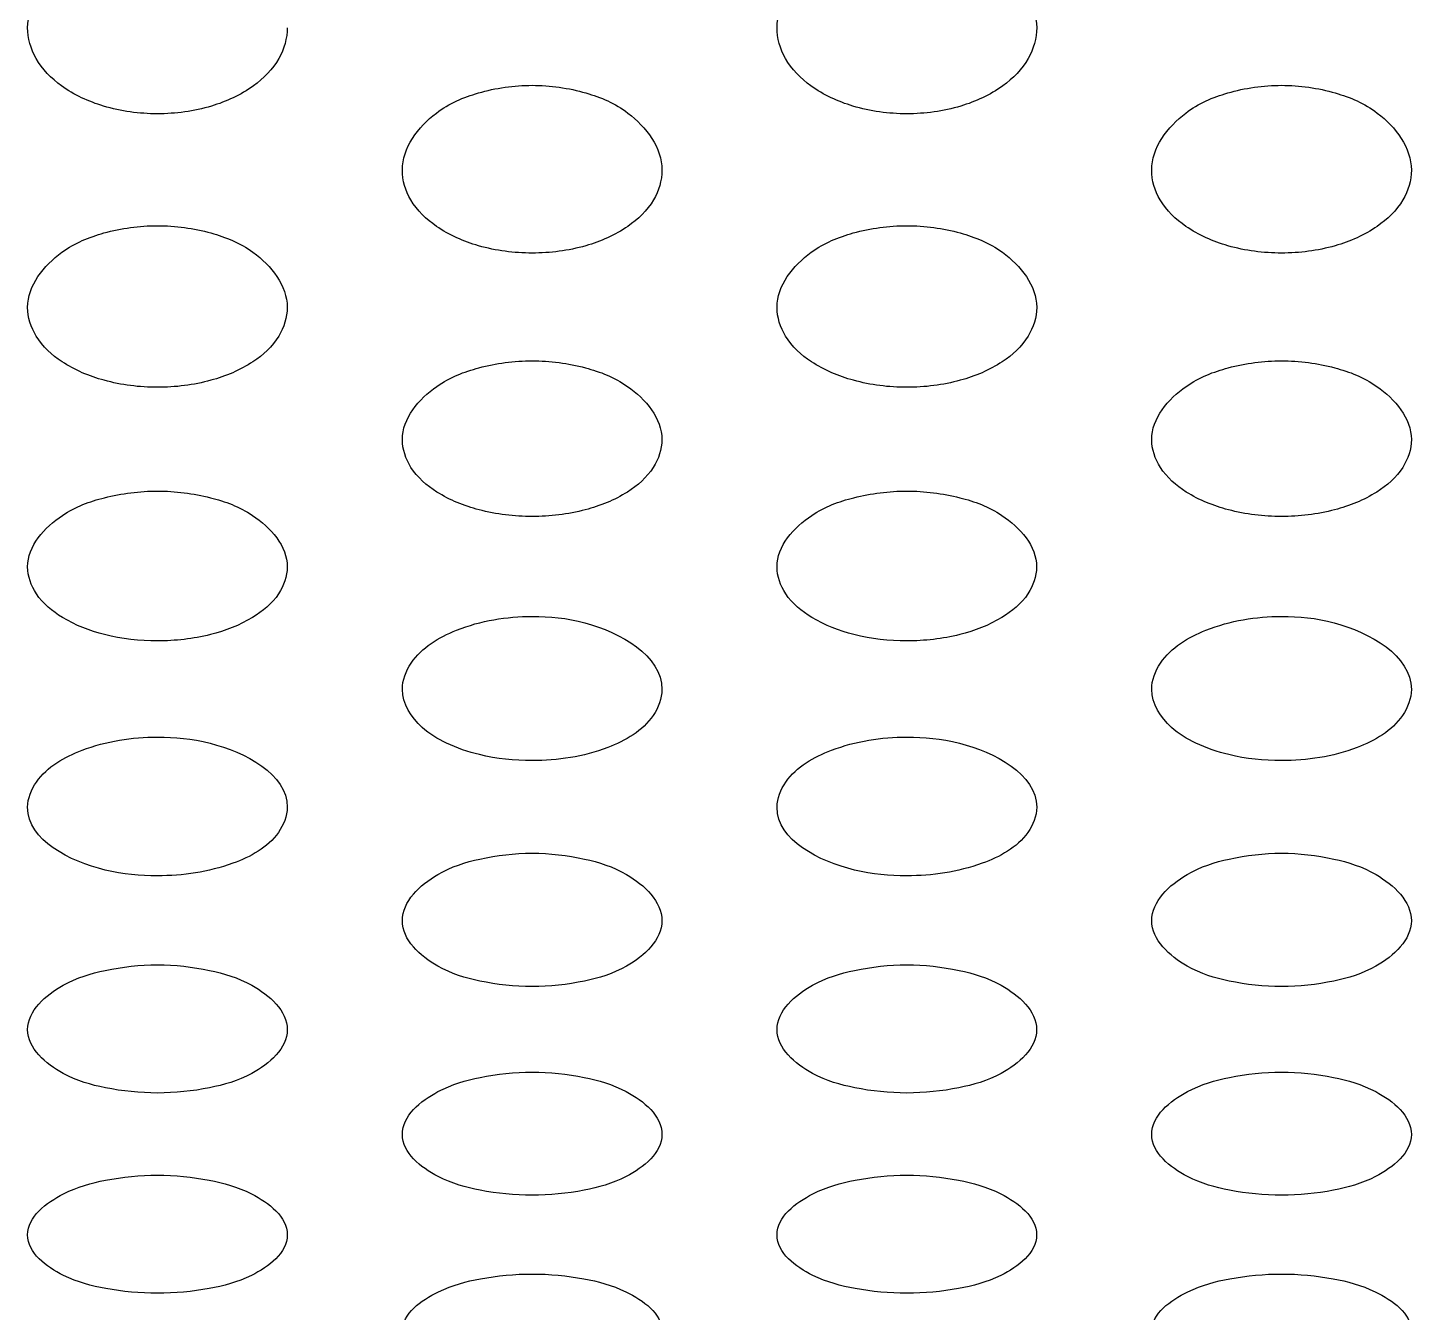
# Model space of a CAD drawing. Header units: millimetres. Extents: x 0 to 1189, y 0 to 841.
# Drawn here: x 531.36 to 547.35, y 261.94 to 276.79 of the extents above; entities that cross this region are included whole.
import ezdxf

# ---------------------------------------------------------------- set-up
doc = ezdxf.new("R2010")
doc.units = ezdxf.units.MM
doc.header["$LTSCALE"] = 65.395
doc.layers.get('0').update_dxf_attribs({"linetype": 'CONTINUOUS'})

msp = doc.modelspace()

# ---------------------------------------------------------------- linework, layer by layer
at = {"color": 7, "linetype": 'Continuous'}
for points, knots in [([(531.363, 276.786), (531.363, 277.048), (531.662, 277.476), (532.258, 277.745), (532.653, 277.804), (532.863, 277.804)], [0, 0, 0, 0, 0.401279, 0.677905, 1, 1, 1, 1]), ([(540.023, 276.786), (540.023, 277.048), (540.322, 277.476), (540.918, 277.745), (541.313, 277.804), (541.523, 277.804)], [0, 0, 0, 0, 0.401279, 0.677907, 1, 1, 1, 1]), ([(541.523, 277.804), (541.734, 277.804), (542.129, 277.745), (542.724, 277.476), (543.024, 277.048), (543.024, 276.786)], [0, 0, 0, 0, 0.322074, 0.598721, 1, 1, 1, 1]), ([(532.863, 275.791), (532.653, 275.791), (532.261, 275.844), (531.767, 276.068), (531.442, 276.394), (531.363, 276.664), (531.363, 276.786)], [0, 0, 0, 0, 0.319475, 0.59335, 0.813195, 1, 1, 1, 1]), ([(534.363, 276.786), (534.363, 276.664), (534.284, 276.394), (533.959, 276.068), (533.465, 275.844), (533.073, 275.791), (532.863, 275.791)], [0, 0, 0, 0, 0.18681, 0.406649, 0.680503, 1, 1, 1, 1]), ([(541.523, 275.791), (541.314, 275.791), (540.922, 275.844), (540.428, 276.068), (540.103, 276.394), (540.023, 276.664), (540.023, 276.786)], [0, 0, 0, 0, 0.319477, 0.59335, 0.813194, 1, 1, 1, 1]), ([(543.024, 276.786), (543.024, 276.664), (542.944, 276.394), (542.619, 276.068), (542.125, 275.844), (541.733, 275.791), (541.523, 275.791)], [0, 0, 0, 0, 0.18681, 0.406649, 0.680505, 1, 1, 1, 1]), ([(535.693, 275.14), (535.693, 275.396), (536.001, 275.811), (536.592, 276.064), (536.984, 276.12), (537.193, 276.12)], [0, 0, 0, 0, 0.397211, 0.675517, 1, 1, 1, 1]), ([(537.193, 276.12), (537.402, 276.12), (537.795, 276.064), (538.386, 275.811), (538.693, 275.396), (538.693, 275.14)], [0, 0, 0, 0, 0.324465, 0.602789, 1, 1, 1, 1]), ([(544.353, 275.14), (544.353, 275.396), (544.661, 275.811), (545.252, 276.064), (545.644, 276.12), (545.854, 276.12)], [0, 0, 0, 0, 0.397211, 0.675518, 1, 1, 1, 1]), ([(545.854, 276.12), (546.063, 276.12), (546.455, 276.064), (547.046, 275.811), (547.354, 275.396), (547.354, 275.14)], [0, 0, 0, 0, 0.324466, 0.602789, 1, 1, 1, 1]), ([(537.193, 274.181), (536.985, 274.181), (536.595, 274.231), (536.103, 274.445), (535.775, 274.757), (535.693, 275.021), (535.693, 275.14)], [0, 0, 0, 0, 0.321707, 0.597163, 0.816317, 1, 1, 1, 1]), ([(538.693, 275.14), (538.693, 275.021), (538.612, 274.757), (538.284, 274.445), (537.791, 274.231), (537.402, 274.181), (537.193, 274.181)], [0, 0, 0, 0, 0.183688, 0.402837, 0.678274, 1, 1, 1, 1]), ([(545.854, 274.181), (545.645, 274.181), (545.256, 274.231), (544.763, 274.445), (544.435, 274.757), (544.353, 275.021), (544.353, 275.14)], [0, 0, 0, 0, 0.321708, 0.597163, 0.816317, 1, 1, 1, 1]), ([(547.354, 275.14), (547.354, 275.021), (547.272, 274.757), (546.944, 274.445), (546.452, 274.231), (546.062, 274.181), (545.854, 274.181)], [0, 0, 0, 0, 0.183687, 0.402837, 0.678275, 1, 1, 1, 1]), ([(531.363, 273.554), (531.363, 273.804), (531.68, 274.206), (532.265, 274.444), (532.655, 274.498), (532.863, 274.498)], [0, 0, 0, 0, 0.39315, 0.67315, 1, 1, 1, 1]), ([(532.863, 274.498), (533.071, 274.498), (533.461, 274.444), (534.047, 274.206), (534.363, 273.804), (534.363, 273.554)], [0, 0, 0, 0, 0.326835, 0.606851, 1, 1, 1, 1]), ([(540.023, 273.554), (540.023, 273.804), (540.34, 274.206), (540.925, 274.444), (541.315, 274.498), (541.523, 274.498)], [0, 0, 0, 0, 0.39315, 0.673151, 1, 1, 1, 1]), ([(541.523, 274.498), (541.731, 274.498), (542.121, 274.444), (542.707, 274.206), (543.024, 273.804), (543.024, 273.554)], [0, 0, 0, 0, 0.326836, 0.606851, 1, 1, 1, 1]), ([(532.863, 272.63), (532.656, 272.63), (532.269, 272.678), (531.778, 272.881), (531.448, 273.18), (531.363, 273.438), (531.363, 273.554)], [0, 0, 0, 0, 0.323923, 0.600976, 0.819481, 1, 1, 1, 1]), ([(534.363, 273.554), (534.363, 273.438), (534.279, 273.18), (533.949, 272.881), (533.458, 272.678), (533.071, 272.63), (532.863, 272.63)], [0, 0, 0, 0, 0.180524, 0.399024, 0.676061, 1, 1, 1, 1]), ([(541.523, 272.63), (541.316, 272.63), (540.929, 272.678), (540.438, 272.881), (540.108, 273.18), (540.023, 273.438), (540.023, 273.554)], [0, 0, 0, 0, 0.323924, 0.600976, 0.819481, 1, 1, 1, 1]), ([(543.024, 273.554), (543.024, 273.438), (542.939, 273.18), (542.609, 272.881), (542.118, 272.678), (541.731, 272.63), (541.523, 272.63)], [0, 0, 0, 0, 0.180523, 0.399024, 0.676062, 1, 1, 1, 1]), ([(535.693, 272.026), (535.693, 272.27), (536.018, 272.659), (536.599, 272.884), (536.986, 272.936), (537.193, 272.936)], [0, 0, 0, 0, 0.3891, 0.670806, 1, 1, 1, 1]), ([(537.193, 272.936), (537.4, 272.936), (537.788, 272.884), (538.368, 272.659), (538.693, 272.27), (538.693, 272.026)], [0, 0, 0, 0, 0.329186, 0.610902, 1, 1, 1, 1]), ([(544.353, 272.026), (544.353, 272.27), (544.679, 272.659), (545.259, 272.884), (545.647, 272.936), (545.854, 272.936)], [0, 0, 0, 0, 0.3891, 0.670806, 1, 1, 1, 1]), ([(545.854, 272.936), (546.06, 272.936), (546.448, 272.884), (547.028, 272.659), (547.354, 272.27), (547.354, 272.026)], [0, 0, 0, 0, 0.329186, 0.610902, 1, 1, 1, 1]), ([(537.193, 271.137), (536.987, 271.137), (536.602, 271.182), (536.113, 271.376), (535.78, 271.662), (535.693, 271.914), (535.693, 272.026)], [0, 0, 0, 0, 0.326123, 0.604788, 0.822684, 1, 1, 1, 1]), ([(538.693, 272.026), (538.693, 271.914), (538.606, 271.662), (538.274, 271.376), (537.784, 271.182), (537.4, 271.137), (537.193, 271.137)], [0, 0, 0, 0, 0.177318, 0.395212, 0.673873, 1, 1, 1, 1]), ([(545.854, 271.137), (545.647, 271.137), (545.263, 271.182), (544.773, 271.376), (544.441, 271.662), (544.353, 271.914), (544.353, 272.026)], [0, 0, 0, 0, 0.326123, 0.604788, 0.822684, 1, 1, 1, 1]), ([(547.354, 272.026), (547.354, 271.914), (547.267, 271.662), (546.934, 271.376), (546.444, 271.182), (546.06, 271.137), (545.854, 271.137)], [0, 0, 0, 0, 0.177318, 0.395212, 0.673873, 1, 1, 1, 1]), ([(531.363, 270.555), (531.363, 270.794), (531.697, 271.17), (532.271, 271.381), (532.657, 271.431), (532.863, 271.431)], [0, 0, 0, 0, 0.385064, 0.668484, 1, 1, 1, 1]), ([(532.863, 271.431), (533.069, 271.431), (533.455, 271.381), (534.029, 271.17), (534.363, 270.794), (534.363, 270.555)], [0, 0, 0, 0, 0.331542, 0.615054, 1, 1, 1, 1]), ([(540.023, 270.555), (540.023, 270.794), (540.357, 271.17), (540.932, 271.381), (541.318, 271.431), (541.523, 271.431)], [0, 0, 0, 0, 0.385064, 0.668484, 1, 1, 1, 1]), ([(541.523, 271.431), (541.729, 271.431), (542.115, 271.381), (542.69, 271.17), (543.023, 270.794), (543.023, 270.555)], [0, 0, 0, 0, 0.331542, 0.615053, 1, 1, 1, 1]), ([(532.863, 269.699), (532.658, 269.699), (532.276, 269.742), (531.787, 269.927), (531.453, 270.2), (531.363, 270.446), (531.363, 270.555)], [0, 0, 0, 0, 0.328306, 0.608596, 0.825925, 1, 1, 1, 1]), ([(534.363, 270.555), (534.363, 270.446), (534.274, 270.2), (533.939, 269.927), (533.451, 269.742), (533.068, 269.699), (532.863, 269.699)], [0, 0, 0, 0, 0.174033, 0.391313, 0.671691, 1, 1, 1, 1]), ([(541.523, 269.699), (541.318, 269.699), (540.936, 269.742), (540.448, 269.927), (540.113, 270.2), (540.023, 270.446), (540.023, 270.555)], [0, 0, 0, 0, 0.328306, 0.608596, 0.825925, 1, 1, 1, 1]), ([(543.023, 270.555), (543.023, 270.446), (542.934, 270.2), (542.599, 269.927), (542.111, 269.742), (541.729, 269.699), (541.523, 269.699)], [0, 0, 0, 0, 0.174033, 0.391313, 0.671691, 1, 1, 1, 1]), ([(535.693, 269.139), (535.693, 269.245), (535.819, 269.567), (536.384, 269.9), (536.897, 269.982), (537.193, 269.982)], [0, 0, 0, 0, 0.172035, 0.521453, 1, 1, 1, 1]), ([(537.193, 269.982), (537.398, 269.982), (537.959, 269.936), (538.693, 269.531), (538.693, 269.139)], [0, 0, 0, 0, 0.342947, 1, 1, 1, 1]), ([(544.353, 269.139), (544.353, 269.245), (544.48, 269.567), (545.045, 269.9), (545.558, 269.982), (545.854, 269.982)], [0, 0, 0, 0, 0.172035, 0.521453, 1, 1, 1, 1]), ([(545.854, 269.982), (546.058, 269.982), (546.619, 269.936), (547.354, 269.531), (547.354, 269.139)], [0, 0, 0, 0, 0.342948, 1, 1, 1, 1]), ([(537.193, 268.315), (536.989, 268.315), (536.648, 268.35), (536.218, 268.497), (535.865, 268.706), (535.693, 268.974), (535.693, 269.139)], [0, 0, 0, 0, 0.331778, 0.550426, 0.732142, 1, 1, 1, 1]), ([(538.693, 269.139), (538.693, 269.033), (538.568, 268.713), (537.998, 268.391), (537.489, 268.315), (537.193, 268.315)], [0, 0, 0, 0, 0.171505, 0.520116, 1, 1, 1, 1]), ([(545.854, 268.315), (545.649, 268.315), (545.309, 268.35), (544.878, 268.497), (544.525, 268.706), (544.353, 268.974), (544.353, 269.139)], [0, 0, 0, 0, 0.331778, 0.550427, 0.732142, 1, 1, 1, 1]), ([(547.354, 269.139), (547.354, 269.033), (547.228, 268.713), (546.658, 268.391), (546.149, 268.315), (545.854, 268.315)], [0, 0, 0, 0, 0.171505, 0.520116, 1, 1, 1, 1]), ([(531.363, 267.776), (531.363, 267.879), (531.494, 268.194), (532.06, 268.509), (532.568, 268.587), (532.863, 268.587)], [0, 0, 0, 0, 0.168658, 0.518211, 1, 1, 1, 1]), ([(532.863, 268.587), (533.067, 268.587), (533.618, 268.544), (534.363, 268.163), (534.363, 267.776)], [0, 0, 0, 0, 0.345105, 1, 1, 1, 1]), ([(540.023, 267.776), (540.023, 267.879), (540.154, 268.194), (540.721, 268.509), (541.229, 268.587), (541.523, 268.587)], [0, 0, 0, 0, 0.168657, 0.518211, 1, 1, 1, 1]), ([(541.523, 268.587), (541.727, 268.587), (542.278, 268.544), (543.023, 268.163), (543.024, 267.776)], [0, 0, 0, 0, 0.345105, 1, 1, 1, 1]), ([(532.863, 266.984), (532.66, 266.984), (532.113, 267.023), (531.363, 267.392), (531.363, 267.776)], [0, 0, 0, 0, 0.346349, 1, 1, 1, 1]), ([(534.363, 267.776), (534.363, 267.674), (534.233, 267.36), (533.662, 267.057), (533.157, 266.984), (532.863, 266.984)], [0, 0, 0, 0, 0.168151, 0.516944, 1, 1, 1, 1]), ([(541.523, 266.984), (541.32, 266.984), (540.774, 267.023), (540.023, 267.392), (540.023, 267.776)], [0, 0, 0, 0, 0.346349, 1, 1, 1, 1]), ([(543.024, 267.776), (543.024, 267.674), (542.893, 267.36), (542.322, 267.057), (541.818, 266.984), (541.523, 266.984)], [0, 0, 0, 0, 0.168151, 0.516945, 1, 1, 1, 1]), ([(535.693, 266.465), (535.693, 266.689), (536.053, 267.025), (536.609, 267.201), (536.99, 267.246), (537.193, 267.246)], [0, 0, 0, 0, 0.372964, 0.661641, 1, 1, 1, 1]), ([(537.193, 267.246), (537.396, 267.246), (537.778, 267.201), (538.334, 267.025), (538.693, 266.689), (538.693, 266.465)], [0, 0, 0, 0, 0.338357, 0.627043, 1, 1, 1, 1]), ([(544.354, 266.465), (544.354, 266.689), (544.713, 267.025), (545.269, 267.201), (545.651, 267.246), (545.854, 267.246)], [0, 0, 0, 0, 0.372963, 0.661642, 1, 1, 1, 1]), ([(545.854, 267.246), (546.056, 267.246), (546.438, 267.201), (546.994, 267.025), (547.354, 266.689), (547.354, 266.465)], [0, 0, 0, 0, 0.338357, 0.627043, 1, 1, 1, 1]), ([(537.193, 265.704), (536.991, 265.704), (536.611, 265.746), (536.055, 265.912), (535.693, 266.244), (535.693, 266.465)], [0, 0, 0, 0, 0.339377, 0.628624, 1, 1, 1, 1]), ([(538.693, 266.465), (538.693, 266.244), (538.332, 265.912), (537.776, 265.746), (537.396, 265.704), (537.193, 265.704)], [0, 0, 0, 0, 0.371383, 0.660622, 1, 1, 1, 1]), ([(545.854, 265.704), (545.651, 265.704), (545.271, 265.746), (544.715, 265.912), (544.354, 266.244), (544.354, 266.465)], [0, 0, 0, 0, 0.339377, 0.628624, 1, 1, 1, 1]), ([(547.354, 266.465), (547.354, 266.244), (546.992, 265.912), (546.436, 265.746), (546.056, 265.704), (545.854, 265.704)], [0, 0, 0, 0, 0.371383, 0.660623, 1, 1, 1, 1]), ([(531.363, 265.206), (531.363, 265.425), (531.731, 265.747), (532.281, 265.913), (532.661, 265.955), (532.863, 265.955)], [0, 0, 0, 0, 0.369024, 0.65942, 1, 1, 1, 1]), ([(532.863, 265.955), (533.065, 265.955), (533.445, 265.913), (533.995, 265.747), (534.363, 265.425), (534.363, 265.206)], [0, 0, 0, 0, 0.340578, 0.630983, 1, 1, 1, 1]), ([(540.023, 265.206), (540.023, 265.425), (540.391, 265.747), (540.941, 265.913), (541.321, 265.955), (541.523, 265.955)], [0, 0, 0, 0, 0.369024, 0.65942, 1, 1, 1, 1]), ([(541.523, 265.955), (541.726, 265.955), (542.106, 265.913), (542.656, 265.747), (543.023, 265.425), (543.023, 265.206)], [0, 0, 0, 0, 0.340578, 0.630982, 1, 1, 1, 1]), ([(532.863, 264.474), (532.662, 264.474), (532.282, 264.514), (531.733, 264.671), (531.363, 264.989), (531.363, 265.206)], [0, 0, 0, 0, 0.341585, 0.632558, 1, 1, 1, 1]), ([(534.363, 265.206), (534.363, 264.989), (533.993, 264.671), (533.444, 264.514), (533.065, 264.474), (532.863, 264.474)], [0, 0, 0, 0, 0.367449, 0.658415, 1, 1, 1, 1]), ([(541.523, 264.474), (541.322, 264.474), (540.943, 264.514), (540.394, 264.671), (540.023, 264.989), (540.023, 265.206)], [0, 0, 0, 0, 0.341584, 0.632558, 1, 1, 1, 1]), ([(543.023, 265.206), (543.023, 264.989), (542.653, 264.671), (542.104, 264.514), (541.725, 264.474), (541.523, 264.474)], [0, 0, 0, 0, 0.367449, 0.658415, 1, 1, 1, 1]), ([(535.693, 263.995), (535.693, 264.21), (536.069, 264.519), (536.613, 264.675), (536.992, 264.716), (537.193, 264.716)], [0, 0, 0, 0, 0.36512, 0.657227, 1, 1, 1, 1]), ([(537.193, 264.716), (537.395, 264.716), (537.774, 264.675), (538.317, 264.519), (538.693, 264.21), (538.693, 263.995)], [0, 0, 0, 0, 0.342768, 0.634879, 1, 1, 1, 1]), ([(544.354, 263.995), (544.354, 264.21), (544.73, 264.519), (545.273, 264.675), (545.652, 264.716), (545.854, 264.716)], [0, 0, 0, 0, 0.36512, 0.657228, 1, 1, 1, 1]), ([(545.854, 264.716), (546.055, 264.716), (546.434, 264.675), (546.978, 264.519), (547.354, 264.21), (547.354, 263.995)], [0, 0, 0, 0, 0.342768, 0.634879, 1, 1, 1, 1]), ([(537.193, 263.293), (536.992, 263.293), (536.614, 263.331), (536.072, 263.479), (535.693, 263.783), (535.693, 263.995)], [0, 0, 0, 0, 0.343763, 0.636454, 1, 1, 1, 1]), ([(538.693, 263.995), (538.693, 263.783), (538.315, 263.479), (537.772, 263.331), (537.394, 263.293), (537.193, 263.293)], [0, 0, 0, 0, 0.363544, 0.656242, 1, 1, 1, 1]), ([(545.854, 263.293), (545.653, 263.293), (545.275, 263.331), (544.732, 263.479), (544.354, 263.783), (544.354, 263.995)], [0, 0, 0, 0, 0.343763, 0.636454, 1, 1, 1, 1]), ([(547.354, 263.995), (547.354, 263.783), (546.975, 263.479), (546.433, 263.331), (546.054, 263.293), (545.854, 263.293)], [0, 0, 0, 0, 0.363544, 0.656242, 1, 1, 1, 1]), ([(531.363, 262.834), (531.363, 263.044), (531.747, 263.338), (532.284, 263.486), (532.663, 263.525), (532.863, 263.525)], [0, 0, 0, 0, 0.361247, 0.65507, 1, 1, 1, 1]), ([(532.863, 263.525), (533.064, 263.525), (533.442, 263.486), (533.979, 263.338), (534.363, 263.044), (534.363, 262.834)], [0, 0, 0, 0, 0.344932, 0.638743, 1, 1, 1, 1]), ([(540.023, 262.834), (540.024, 263.044), (540.408, 263.338), (540.945, 263.486), (541.323, 263.525), (541.523, 263.525)], [0, 0, 0, 0, 0.361247, 0.65507, 1, 1, 1, 1]), ([(541.523, 263.525), (541.724, 263.525), (542.102, 263.486), (542.639, 263.338), (543.023, 263.044), (543.023, 262.834)], [0, 0, 0, 0, 0.344932, 0.638743, 1, 1, 1, 1]), ([(532.863, 262.159), (532.663, 262.159), (532.286, 262.196), (531.75, 262.335), (531.363, 262.625), (531.363, 262.834)], [0, 0, 0, 0, 0.345909, 0.6403, 1, 1, 1, 1]), ([(534.363, 262.834), (534.363, 262.625), (533.977, 262.335), (533.441, 262.196), (533.063, 262.159), (532.863, 262.159)], [0, 0, 0, 0, 0.359689, 0.654093, 1, 1, 1, 1]), ([(541.523, 262.159), (541.323, 262.159), (540.946, 262.196), (540.41, 262.335), (540.023, 262.625), (540.023, 262.834)], [0, 0, 0, 0, 0.345909, 0.6403, 1, 1, 1, 1]), ([(543.023, 262.834), (543.023, 262.625), (542.637, 262.335), (542.101, 262.196), (541.724, 262.159), (541.523, 262.159)], [0, 0, 0, 0, 0.359689, 0.654093, 1, 1, 1, 1]), ([(535.693, 261.719), (535.693, 261.925), (536.086, 262.206), (536.616, 262.345), (536.994, 262.382), (537.193, 262.382)], [0, 0, 0, 0, 0.357426, 0.652938, 1, 1, 1, 1]), ([(537.193, 262.382), (537.393, 262.382), (537.771, 262.345), (538.301, 262.206), (538.693, 261.925), (538.693, 261.719)], [0, 0, 0, 0, 0.347064, 0.642564, 1, 1, 1, 1]), ([(544.354, 261.719), (544.354, 261.925), (544.746, 262.206), (545.276, 262.345), (545.654, 262.382), (545.854, 262.382)], [0, 0, 0, 0, 0.357426, 0.652938, 1, 1, 1, 1]), ([(545.854, 262.382), (546.053, 262.382), (546.431, 262.345), (546.961, 262.206), (547.353, 261.925), (547.354, 261.719)], [0, 0, 0, 0, 0.347064, 0.642564, 1, 1, 1, 1])]:
    msp.add_open_spline(points, degree=3, knots=knots, dxfattribs=at)

doc.saveas('drawing.dxf')
